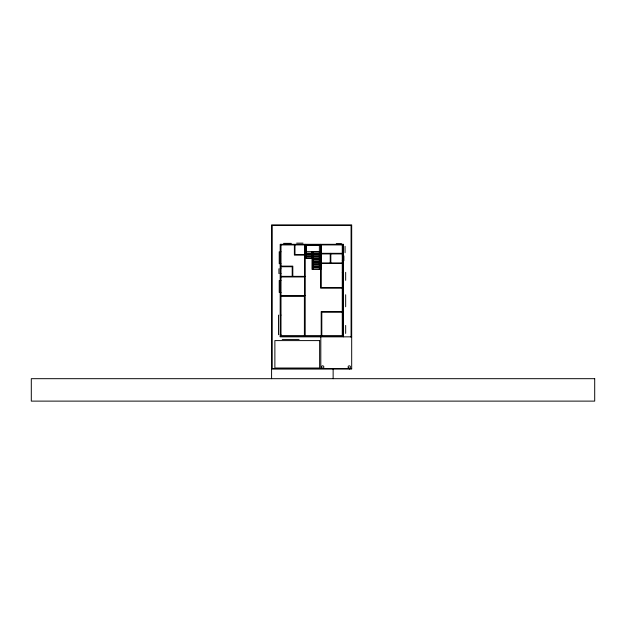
<?xml version="1.0" encoding="UTF-8"?>
<svg xmlns="http://www.w3.org/2000/svg" width="626" height="626" viewBox="0 0 626 626"><rect width="100%" height="100%" fill="white"/><g stroke="black" fill="none" stroke-linecap="round" stroke-linejoin="round"><path stroke-width="0.94" d="M351.64 336.843L280.19 336.843L280.19 244.312L343.275 244.312L343.071 336.444L280.19 336.444M296.614 243.138L303.023 243.138M283.547 243.365L291.395 243.365M336.287 243.71L341.491 243.71M280.996 244.915L304.588 244.915L304.588 276.356M305.191 244.915L320.614 244.915M342.273 244.915L321.208 244.915L321.208 262.936M305.754 245.251L320.809 245.251L320.809 269.454L312.319 269.454L312.319 258.061M305.754 251.66L319.377 251.66M280.19 251.777L280.996 251.777M312.969 251.793L319.377 251.793M305.754 253.272L312.163 253.264M312.969 253.272L319.377 253.272M305.754 253.397L312.163 253.397M312.969 253.397L319.377 253.405M321.208 253.319L342.273 253.319M321.208 253.921L330.223 253.921L330.223 262.936M330.825 253.921L342.273 253.921M304.588 254.524L294.979 254.524L294.979 244.915M305.754 254.868L312.163 254.876M312.969 254.876L319.377 254.876M305.754 255.001L312.163 255.001M312.969 255.001L319.377 255.001M304.588 255.126L294.376 255.126L294.376 244.915M342.273 255.893L343.251 255.893M305.754 256.472L312.163 256.472M312.969 256.48L319.377 256.48M305.754 256.613L312.163 256.613M312.969 256.613L319.377 256.613M305.754 258.084L312.523 258.061L312.523 269.454M312.969 258.084L319.377 258.084M305.754 258.217L312.163 258.217M312.969 258.217L319.377 258.217M312.969 259.688L319.377 259.688M312.969 259.821L319.377 259.821M342.273 260.706L343.236 260.706M312.969 261.3L319.377 261.3M312.969 261.433L319.377 261.433M312.969 262.904L319.377 262.904M320.614 262.936L342.273 262.936M312.969 263.037L319.377 263.03M342.273 263.53L321.208 263.53L321.208 287.561L342.273 287.561M280.19 263.796L280.996 263.796M312.969 264.508L319.377 264.508M312.969 264.642L319.377 264.642M280.996 266.136L292.811 266.136L292.811 276.356M312.969 266.113L319.377 266.113M312.969 266.246L319.377 266.246M280.996 266.739L292.209 266.739L292.209 276.356M312.969 267.725L319.377 267.725M312.969 267.85L319.377 267.858M280.19 268.773L280.996 268.773M342.273 272.341L343.212 272.341M280.19 273.585L280.996 273.585M280.996 276.356L305.191 276.356M280.996 276.95L304.588 276.95L304.588 295.574M280.19 280.487L280.996 280.487M342.273 288.163L320.614 288.163L320.614 244.312M280.19 292.498L280.996 292.498M280.996 295.574L305.191 295.574M280.996 296.38L304.392 296.38L304.392 335.63M342.273 311.599L321.208 311.599L321.208 335.63M342.273 312.194L321.811 312.194L321.811 335.63M280.19 315.105L280.996 315.105M280.19 334.73L280.996 334.73M282.209 339.433L299.095 339.433M351.64 368.471L272.177 368.471L272.177 225.485L351.084 225.485L351.084 337.344M271.582 369.074L351.687 369.074L351.687 224.883L271.582 224.883L271.582 378.683M349.418 368.471L349.418 369.074M345.669 272.341L345.669 280.354M345.669 294.752L345.669 306.771M345.669 325.418L345.669 333.423M345.067 246.315L345.067 252.724M343.893 255.893L343.893 260.706M343.275 244.312L343.275 336.843M342.273 244.312L342.273 335.63L280.996 335.63L280.996 244.312M333.392 368.471L333.392 369.074M333.134 369.074L333.134 378.683M330.825 253.319L330.825 262.936M320.809 336.843L320.809 368.471M319.377 245.251L319.377 269.454M312.969 251.66L312.969 269.454M312.163 251.66L312.163 269.454M311.865 251.66L311.865 253.209M306.114 245.251L306.114 258.061M305.911 245.251L305.911 258.061M305.887 245.251L305.887 253.162M305.191 244.312L305.191 336.444M279.219 251.777L279.219 263.796M279.219 280.487L279.219 292.498M278.93 268.773L278.93 273.585M278.523 315.105L278.523 334.73M319.628 340.599L274.877 340.599L274.877 368.018L319.628 368.018L319.628 340.599M594.7 378.683L31.3 378.683L31.3 401.117L594.7 401.117L594.7 378.683M322.046 368.057A1.205 1.205 0 0 0 323.853 367.016A1.205 1.205 0 0 0 322.046 365.975A1.205 1.205 0 0 0 322.046 368.057M348.674 368.057A1.205 1.205 0 0 0 350.482 367.016A1.205 1.205 0 0 0 348.674 365.975A1.205 1.205 0 0 0 348.674 368.057"/></g></svg>
